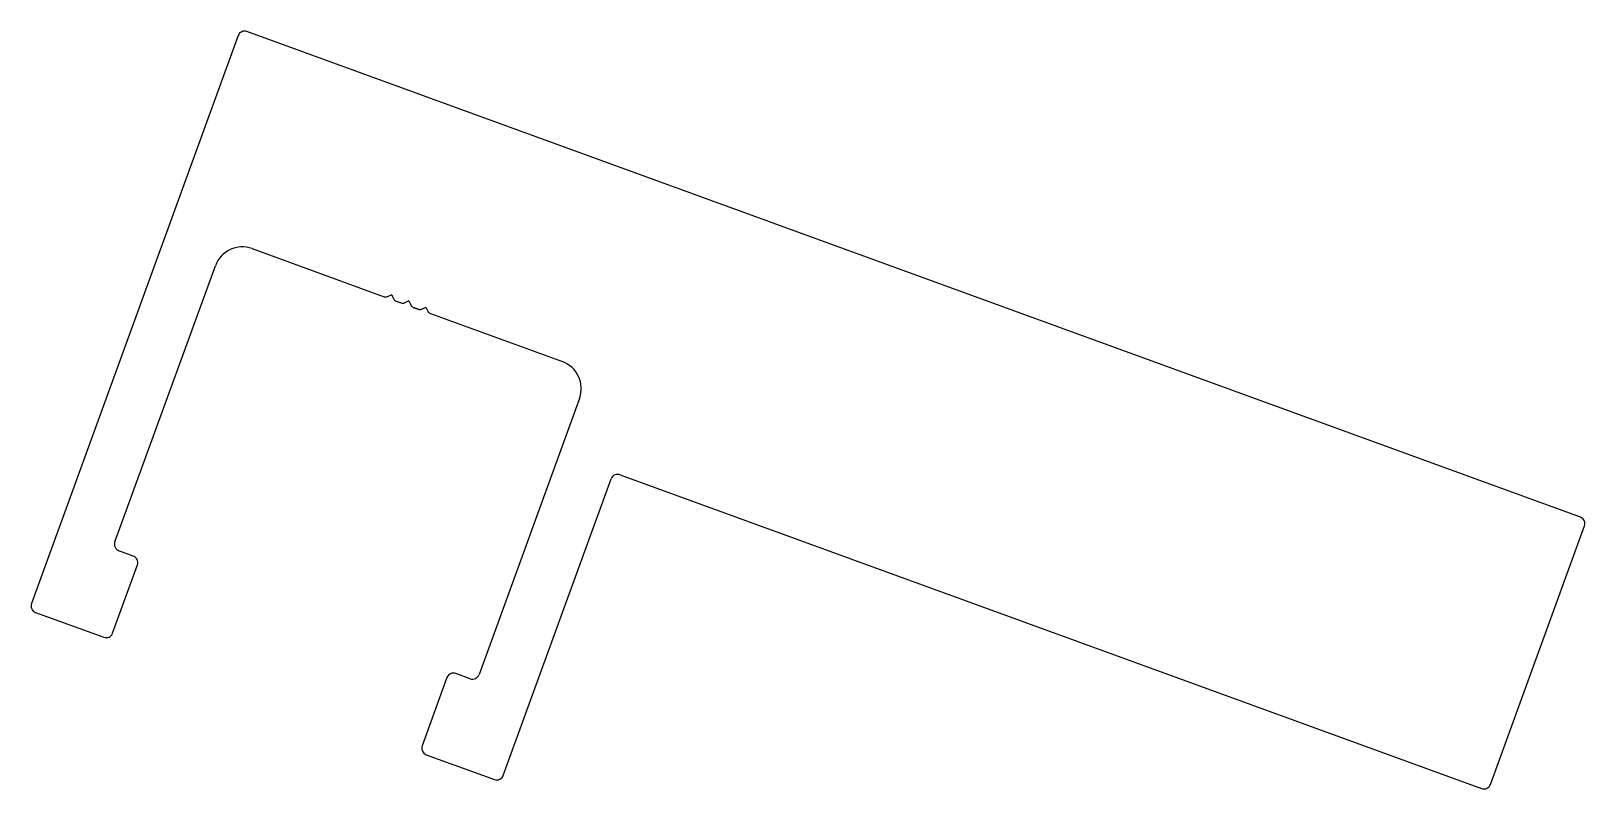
# Model space of a CAD drawing. Header units: inches. Extents: x -46.8 to 38.5, y -0.5 to 41.1.
import ezdxf

# ---------------------------------------------------------------- set-up
doc = ezdxf.new("R2010")
doc.units = ezdxf.units.IN
doc.header["$MEASUREMENT"] = 0

msp = doc.modelspace()

# ---------------------------------------------------------------- linework, layer by layer
at = {"color": 7, "linetype": 'Continuous'}
for p, q in [((38.28, 14.437), (-34.903, 41.073)), ((-35.39, 40.846), (-46.729, 9.692)), ((-34.625, 29.162), (-27.38, 26.525)), ((-42.154, 13.072), (-36.639, 28.223)), ((-27.38, 26.525), (-27.38, 26.525)), ((-27.38, 26.525), (-27.38, 26.525)), ((-27.189, 26.534), (-26.97, 26.636)), ((-26.959, 26.632), (-26.857, 26.413)), ((-26.716, 26.283), (-26.44, 26.183)), ((-26.249, 26.192), (-26.03, 26.294)), ((-26.019, 26.29), (-25.917, 26.071)), ((-25.776, 25.941), (-25.501, 25.841)), ((-25.501, 25.841), (-25.776, 25.941)), ((-25.776, 25.941), (-25.501, 25.841)), ((-25.501, 25.841), (-25.776, 25.941)), ((-25.776, 25.941), (-25.501, 25.841)), ((-25.31, 25.85), (-25.09, 25.952)), ((-25.08, 25.948), (-24.977, 25.729)), ((-24.836, 25.599), (-17.592, 22.963)), ((-16.652, 20.948), (-22.167, 5.797)), ((-20.834, 0.267), (-14.914, 16.531)), ((-14.427, 16.759), (32.861, -0.453)), ((35.928, 6.862), (38.507, 13.949)), ((-41.14, 12.298), (-41.927, 12.584)), ((-42.275, 8.071), (-40.913, 11.811)), ((-46.502, 9.205), (-42.762, 7.843)), ((33.348, -0.225), (35.928, 6.862)), ((-23.928, 5.628), (-25.289, 1.888)), ((-22.654, 5.57), (-23.44, 5.856)), ((-25.062, 1.401), (-21.322, 0.04))]:
    msp.add_line(p, q, dxfattribs=at)
for centre, radius, start, end in [((-35.033, 40.716), 0.38, 70, 160), ((-35.162, 27.685), 1.572, 70, 160), ((-27.295, 26.76), 0.25, 250, 295), ((-26.966, 26.629), 0.008, 25, 115), ((-26.63, 26.518), 0.25, 205, 250), ((-26.355, 26.418), 0.25, 250, 295), ((-26.027, 26.287), 0.008, 25, 115), ((-25.691, 26.176), 0.25, 205, 250), ((-25.415, 26.076), 0.25, 250, 295), ((-25.087, 25.945), 0.008, 25, 115), ((-24.751, 25.834), 0.25, 205, 250), ((-18.129, 21.486), 1.572, 340, 70), ((-14.557, 16.401), 0.38, 70, 160), ((38.15, 14.079), 0.38, 340, 70), ((-41.797, 12.942), 0.38, 160, 250), ((-41.271, 11.941), 0.38, 340, 70), ((-46.372, 9.562), 0.38, 160, 250), ((-42.632, 8.201), 0.38, 250, 340), ((-23.57, 5.498), 0.38, 70, 160), ((-22.524, 5.927), 0.38, 250, 340), ((-24.932, 1.758), 0.38, 160, 250), ((-21.192, 0.397), 0.38, 250, 340), ((32.991, -0.095), 0.38, 250, 340)]:
    msp.add_arc(centre, radius, start, end, dxfattribs=at)

doc.saveas('drawing.dxf')
